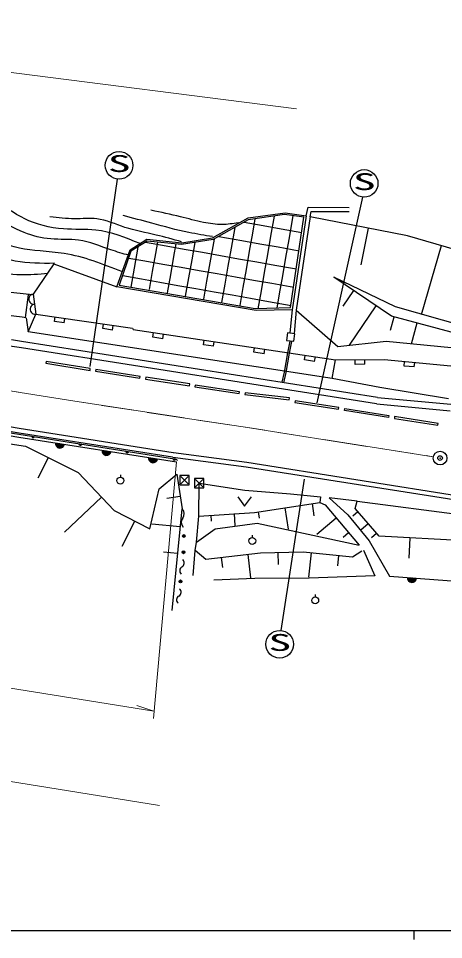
# Model space of a CAD drawing. Units: millimetres, scale not verified. Extents: x 40000 to 680000, y 20000 to 380000.
# Drawn here: x 125073 to 171245, y 204000 to 304119 of the extents above; entities that cross this region are included whole.
import ezdxf
from ezdxf.enums import TextEntityAlignment as Align

# ---------------------------------------------------------------- set-up
doc = ezdxf.new("R2010")
doc.units = ezdxf.units.MM
doc.header["$LTSCALE"] = 1000
doc.header["$PDMODE"] = 32
doc.header["$PDSIZE"] = 500
doc.linetypes.add('CHAIN', pattern=[18.5, 12, -1.5, 3.5, -1.5])
for name, color, linetype, lineweight in [('M-BGD', 7, 'Continuous', 25), ('M-BMK', 2, 'CHAIN', 13), ('M-BMK-ROW', 30, 'Continuous', 25), ('M-BMK-SRVR', 3, 'Continuous', 25), ('M-STR-HTXT', 7, 'Continuous', 13), ('M-STR-STRC', 7, 'Continuous', 25), ('M-TTL-BAND', 7, 'Continuous', 25)]:
    doc.layers.add(name, color=color, linetype=linetype, lineweight=lineweight)
doc.styles.add('ＭＳ ゴシック', font='')
doc.styles.get('ＭＳ ゴシック').set_extended_font_data('MS Gothic')

msp = doc.modelspace()

# ---------------------------------------------------------------- linework, layer by layer
at = {"layer": 'M-BGD'}
for p, q in [((156308, 282649), (156522, 283594)), ((156522, 283594), (160988, 283586)), ((146145, 280271), (150008, 282460)), ((150008, 282460), (154042, 283000)), ((153979, 282803), (150014, 282239)), ((152847, 282615), (152463, 280436)), ((156052, 282521), (153979, 282803)), ((154042, 283000), (156308, 282649)), ((154886, 282659), (154433, 280089)), ((154633, 272716), (156052, 282521)), ((156308, 282649), (154807, 272454)), ((156753, 282583), (155253, 272399)), ((156747, 282549), (156881, 283143)), ((167333, 280480), (156747, 282549)), ((156881, 283143), (160987, 283136)), ((150014, 282239), (146230, 280105)), ((148569, 281387), (148177, 279161)), ((149584, 281959), (151652, 281594)), ((150764, 282319), (150493, 280783)), ((151652, 281594), (153622, 281247)), ((146840, 280412), (149335, 279972)), ((150493, 280783), (150146, 278814)), ((152463, 280436), (152116, 278466)), ((153622, 281247), (155840, 280856)), ((162307, 277335), (163088, 281328)), ((193147, 273029), (167333, 280480)), ((137205, 278960), (139031, 280116)), ((139044, 279924), (137298, 278830)), ((138883, 279784), (141109, 279392)), ((139031, 280116), (142802, 279745)), ((142788, 279562), (139044, 279924)), ((140165, 279795), (139951, 278581)), ((141109, 279392), (143079, 279044)), ((142162, 279602), (141920, 278233)), ((146230, 280105), (142788, 279562)), ((142802, 279745), (146145, 280271)), ((144221, 279761), (143890, 277886)), ((146314, 280116), (145860, 277539)), ((149335, 279972), (151305, 279625)), ((151305, 279625), (153274, 279278)), ((154433, 280089), (154085, 278119)), ((168862, 271944), (171023, 279431)), ((135773, 274939), (137205, 278960)), ((137298, 278830), (136015, 275131)), ((138039, 279255), (137634, 276958)), ((139951, 278581), (139603, 276611)), ((143079, 279044), (145048, 278697)), ((145048, 278697), (147018, 278350)), ((147018, 278350), (148988, 278003)), ((148177, 279161), (147829, 277191)), ((150146, 278814), (149799, 276844)), ((152116, 278466), (151768, 276497)), ((153274, 279278), (155553, 278876)), ((128921, 277441), (126678, 274162)), ((128921, 277441), (135773, 274939)), ((137069, 278073), (138792, 277769)), ((138792, 277769), (140762, 277422)), ((140762, 277422), (142732, 277075)), ((141920, 278233), (141573, 276264)), ((143890, 277886), (143543, 275916)), ((145860, 277539), (145512, 275569)), ((148988, 278003), (150957, 277655)), ((150957, 277655), (152927, 277308)), ((154085, 278119), (153738, 276150)), ((137634, 276958), (137270, 274897)), ((139603, 276611), (139256, 274641)), ((142732, 277075), (144701, 276728)), ((144701, 276728), (146671, 276380)), ((146671, 276380), (148640, 276033)), ((147829, 277191), (147482, 275222)), ((149799, 276844), (149452, 274874)), ((151768, 276497), (151421, 274527)), ((152927, 277308), (155266, 276895)), ((136405, 276160), (138445, 275800)), ((138445, 275800), (140415, 275453)), ((140415, 275453), (142384, 275105)), ((141573, 276264), (141226, 274294)), ((143543, 275916), (143195, 273947)), ((145512, 275569), (145165, 273599)), ((148640, 276033), (150610, 275686)), ((150610, 275686), (152580, 275338)), ((152580, 275338), (154980, 274915)), ((153738, 276150), (153391, 274180)), ((166026, 272767), (159311, 276002)), ((165596, 271761), (159311, 276002)), ((150896, 272371), (135773, 274939)), ((136015, 275131), (150784, 272590)), ((142384, 275105), (144354, 274758)), ((144354, 274758), (146323, 274411)), ((146323, 274411), (148293, 274063)), ((147482, 275222), (147135, 273252)), ((149452, 274874), (149104, 272905)), ((151421, 274527), (151074, 272558)), ((160353, 272846), (161493, 274536)), ((125845, 271596), (126152, 274069)), ((126678, 274162), (126964, 271976)), ((148293, 274063), (150263, 273716)), ((150263, 273716), (152232, 273369)), ((152232, 273369), (154693, 272935)), ((153391, 274180), (153120, 272643)), ((150784, 272590), (154633, 272716)), ((154807, 272454), (150896, 272371)), ((154807, 272454), (154560, 269929)), ((155253, 272399), (155008, 269885)), ((159777, 268431), (155237, 272371)), ((161034, 268599), (163930, 272891)), ((181958, 268274), (166026, 272767)), ((125496, 271637), (123657, 271851)), ((125872, 271593), (125496, 271637)), ((125897, 271569), (126124, 270041)), ((126124, 270041), (126964, 271976)), ((126964, 271976), (137444, 270441)), ((128987, 271174), (129060, 271669)), ((130035, 271020), (130108, 271515)), ((165491, 270225), (165891, 271697)), ((181647, 267398), (165596, 271761)), ((130035, 271020), (128987, 271174)), ((134227, 270406), (134300, 270901)), ((135275, 270253), (134227, 270406)), ((135275, 270253), (135348, 270748)), ((137444, 270441), (137544, 270300)), ((167745, 268757), (168362, 271025)), ((159133, 264973), (126124, 270041)), ((137544, 270300), (159517, 267002)), ((139667, 269476), (139741, 269970)), ((140766, 269311), (139667, 269476)), ((140766, 269311), (140840, 269805)), ((154295, 269932), (154203, 269122)), ((155084, 269842), (154295, 269932)), ((154993, 269033), (155084, 269842)), ((124144, 268551), (125403, 268352)), ((124303, 269235), (125423, 269058)), ((125403, 268352), (163969, 262261)), ((125423, 269058), (164056, 262956)), ((145160, 268651), (145234, 269146)), ((146259, 268486), (145160, 268651)), ((146259, 268486), (146333, 268981)), ((150654, 267827), (150728, 268321)), ((154203, 269122), (154993, 269033)), ((154531, 269045), (154290, 267787)), ((154728, 269008), (154486, 267750)), ((165024, 269019), (159777, 268431)), ((181647, 267398), (165024, 269019)), ((151752, 267662), (150654, 267827)), ((151752, 267662), (151826, 268156)), ((154290, 267787), (153927, 265663)), ((154487, 267754), (154123, 265623)), ((156147, 267002), (156221, 267497)), ((157245, 266837), (157320, 267332)), ((128081, 266844), (128048, 266647)), ((128048, 266647), (132847, 265856)), ((132879, 266054), (128081, 266844)), ((157245, 266837), (156147, 267002)), ((159133, 264973), (159517, 267002)), ((159517, 267002), (164796, 267047)), ((161633, 266520), (161628, 267020)), ((162688, 266529), (161633, 266520)), ((162688, 266529), (162684, 267029)), ((164796, 267047), (181352, 265485)), ((166956, 266341), (167003, 266839)), ((168060, 266237), (166956, 266341)), ((168060, 266237), (168107, 266735)), ((132847, 265856), (132879, 266054)), ((133465, 265978), (133434, 265780)), ((133434, 265780), (138259, 265015)), ((138291, 265212), (133465, 265978)), ((153927, 265663), (153670, 264574)), ((154123, 265623), (153865, 264528)), ((138259, 265015), (138291, 265212)), ((138894, 265110), (138864, 264913)), ((138864, 264913), (143640, 264197)), ((143670, 264395), (138894, 265110)), ((143640, 264197), (143670, 264395)), ((164312, 264013), (159133, 264973)), ((95989, 263518), (125134, 258917)), ((125138, 259051), (96010, 263642)), ((125152, 259555), (96090, 264136)), ((144273, 264268), (144244, 264070)), ((144244, 264070), (149055, 263341)), ((149085, 263539), (144273, 264268)), ((149055, 263341), (149085, 263539)), ((149692, 263434), (149669, 263236)), ((154505, 262880), (149692, 263434)), ((171765, 262790), (164312, 264013)), ((95943, 263234), (125126, 258624)), ((149669, 263236), (154482, 262681)), ((154482, 262681), (154505, 262880)), ((155113, 262571), (155082, 262374)), ((155082, 262374), (159829, 261637)), ((159860, 261834), (155113, 262571)), ((164081, 262932), (172046, 262180)), ((159829, 261637), (159860, 261834)), ((160482, 261519), (160514, 261717)), ((165256, 260758), (160482, 261519)), ((160514, 261717), (165287, 260956)), ((163994, 262237), (171970, 261484)), ((165287, 260956), (165256, 260758)), ((165929, 260838), (165899, 260640)), ((165899, 260640), (170633, 259908)), ((170664, 260106), (165929, 260838)), ((141870, 256920), (125152, 259555)), ((170633, 259908), (170664, 260106)), ((125126, 258624), (142225, 255922)), ((125134, 258917), (142011, 256253)), ((141793, 256426), (125138, 259051)), ((121664, 258275), (125101, 257749)), ((125101, 257749), (125856, 257634)), ((125856, 257634), (131556, 254757)), ((127228, 254199), (128331, 256385)), ((149793, 255340), (141830, 256401)), ((149865, 255835), (141896, 256896)), ((173511, 251598), (149793, 255340)), ((173587, 252092), (149865, 255835)), ((131556, 254757), (135456, 250621)), ((136143, 254510), (136143, 254260)), ((140373, 253001), (142282, 254573)), ((142282, 254573), (142859, 250800)), ((144649, 250030), (144694, 253596)), ((144694, 253596), (149647, 252835)), ((139351, 248629), (140373, 253001)), ((149647, 252835), (154615, 252437)), ((154615, 252437), (157873, 252128)), ((130058, 248294), (134077, 252083)), ((141175, 251976), (142624, 252197)), ((148885, 252112), (149635, 251112)), ((149635, 251112), (150385, 252112)), ((150724, 250413), (157810, 251489)), ((157200, 250063), (156998, 251393)), ((157873, 252128), (157810, 251489)), ((157810, 251489), (158384, 251261)), ((158832, 252003), (160834, 250174)), ((161848, 251640), (158832, 252003)), ((161660, 250861), (161848, 251640)), ((161848, 251640), (188847, 248175)), ((135456, 250621), (139326, 248653)), ((142834, 250823), (141722, 239777)), ((144649, 250030), (150724, 250413)), ((148629, 248970), (148545, 250301)), ((151262, 249790), (151153, 250505)), ((154392, 248597), (154036, 250943)), ((158384, 251261), (162085, 246877)), ((161398, 250063), (161940, 250531)), ((164268, 247842), (161660, 250861)), ((136332, 246756), (137714, 249473)), ((144400, 247198), (144649, 250030)), ((146045, 249467), (146002, 250141)), ((157498, 248050), (159595, 249821)), ((160834, 250174), (163183, 247351)), ((139561, 249193), (142639, 248883)), ((144400, 247198), (146446, 248638)), ((146446, 248638), (150999, 249265)), ((150999, 249265), (162085, 246877)), ((162268, 248522), (163074, 249219)), ((150464, 247950), (150464, 247700)), ((160330, 247727), (160932, 248236)), ((163183, 247351), (165359, 243510)), ((163435, 247703), (163978, 248172)), ((189015, 246474), (164268, 247842)), ((167493, 245472), (167615, 247679)), ((144066, 243562), (144283, 246299)), ((144283, 246299), (144400, 247198)), ((145432, 245292), (144283, 246299)), ((162547, 246330), (163766, 243527)), ((140828, 246137), (142347, 245985)), ((151357, 245998), (145432, 245292)), ((147262, 244423), (147131, 245521)), ((150318, 243305), (150013, 245864)), ((156003, 246118), (151357, 245998)), ((153324, 244771), (153290, 246072)), ((161370, 245551), (156003, 246118)), ((156628, 243405), (156907, 246043)), ((159759, 244622), (159876, 245729)), ((162353, 246202), (161370, 245551)), ((163766, 243527), (156635, 243266)), ((165359, 243510), (189919, 241585)), ((150730, 243254), (146305, 243068)), ((156635, 243266), (150730, 243254)), ((157304, 241491), (157304, 241241))]:
    msp.add_line(p, q, dxfattribs=at)
for centre, radius in [((136143, 253885), 375), ((143027, 247862), 150), ((143027, 247862), 100), ((143027, 247862), 50), ((150464, 247325), 375), ((142999, 246094), 150), ((142999, 246094), 100), ((142999, 246094), 50), ((142663, 242933), 150), ((142663, 242933), 100), ((142663, 242933), 50), ((157304, 240866), 375)]:
    msp.add_circle(centre, radius, dxfattribs=at)
for centre, radius, start, end in [((126749, 273615), 551, 97.45074, 277.45074), ((126892, 272522), 551, 97.45074, 277.45074), ((126670, 258675), 150, 171.02945, 351.02945), ((126670, 258675), 100, 171.02945, 351.02945), ((126670, 258675), 50, 171.02945, 351.02945), ((129595, 257918), 500, 171.02178, 351.02178), ((129595, 257918), 500, 171.02178, 351.02178), ((129595, 257918), 450, 171.02178, 351.02178), ((129595, 257918), 400, 171.02178, 351.02178), ((129595, 257918), 350, 171.02178, 351.02178), ((129595, 257918), 300, 171.02178, 351.02178), ((129595, 257918), 250, 171.02178, 351.02178), ((129595, 257918), 200, 171.02178, 351.02178), ((129595, 257918), 150, 171.02178, 351.02178), ((129595, 257918), 100, 171.02178, 351.02178), ((129595, 257918), 50, 171.02178, 351.02178), ((131784, 257867), 150, 171.02945, 351.02945), ((131784, 257867), 100, 171.02945, 351.02945), ((131784, 257867), 50, 171.02945, 351.02945), ((134647, 257119), 500, 171.02178, 351.02178), ((134647, 257119), 500, 171.02178, 351.02178), ((134647, 257119), 450, 171.02178, 351.02178), ((134647, 257119), 400, 171.02178, 351.02178), ((134647, 257119), 350, 171.02178, 351.02178), ((134647, 257119), 300, 171.02178, 351.02178), ((134647, 257119), 250, 171.02178, 351.02178), ((134647, 257119), 200, 171.02178, 351.02178), ((134647, 257119), 150, 171.02178, 351.02178), ((134647, 257119), 100, 171.02178, 351.02178), ((134647, 257119), 50, 171.02178, 351.02178), ((136897, 257060), 150, 171.02945, 351.02945), ((136897, 257060), 100, 171.02945, 351.02945), ((136897, 257060), 50, 171.02945, 351.02945), ((139699, 256321), 500, 171.02178, 351.02178), ((139699, 256321), 500, 171.02178, 351.02178), ((139699, 256321), 450, 171.02178, 351.02178), ((139699, 256321), 400, 171.02178, 351.02178), ((139699, 256321), 350, 171.02178, 351.02178), ((139699, 256321), 300, 171.02178, 351.02178), ((139699, 256321), 250, 171.02178, 351.02178), ((139699, 256321), 200, 171.02178, 351.02178), ((139699, 256321), 150, 171.02178, 351.02178), ((139699, 256321), 100, 171.02178, 351.02178), ((139699, 256321), 50, 171.02178, 351.02178), ((142011, 256253), 150, 171.02945, 351.02945), ((142011, 256253), 100, 171.02945, 351.02945), ((142011, 256253), 50, 171.02945, 351.02945), ((141933, 255759), 500, 36.02945, 81.02945), ((142386, 250281), 702, 318.90804, 47.63672), ((143444, 249359), 702, 138.90804, 227.63672), ((142582, 244942), 493, 300.38286, 47.4728), ((143081, 244092), 493, 120.38286, 227.4728), ((167815, 243317), 500, 175.51957, 355.51957), ((167815, 243317), 500, 175.51957, 355.51957), ((167815, 243317), 450, 175.51957, 355.51957), ((167815, 243317), 400, 175.51957, 355.51957), ((167815, 243317), 350, 175.51957, 355.51957), ((167815, 243317), 300, 175.51957, 355.51957), ((167815, 243317), 250, 175.51957, 355.51957), ((167815, 243317), 200, 175.51957, 355.51957), ((167815, 243317), 150, 175.51957, 355.51957), ((167815, 243317), 100, 175.51957, 355.51957), ((167815, 243317), 50, 175.51957, 355.51957), ((142750, 240912), 500, 120.80943, 227.04622), ((142237, 241771), 500, 300.80943, 47.04622)]:
    msp.add_arc(centre, radius, start, end, dxfattribs=at)
for points, knots in [([(136299, 276600), (134239, 277416), (132179, 278232), (130037, 278570), (129184, 278704), (128317, 278763), (127437, 278845), (125926, 278986), (124374, 279196), (123066, 279869), (121799, 280521), (120762, 281607), (119639, 282547), (118311, 283660), (116864, 284567), (115425, 285501), (113981, 286440), (112545, 287406), (111211, 288494), (110440, 289123), (109703, 289794), (108966, 290464)], [0, 0, 0, 0, 1, 1, 1, 2, 2, 2, 3, 3, 3, 4, 4, 4, 5, 5, 5, 6, 6, 6, 7, 7, 7, 7]), ([(128973, 277506), (127547, 277488), (126120, 277469), (124720, 277743), (123592, 277963), (122482, 278373), (121530, 279003), (120297, 279819), (119330, 281005), (118143, 281878), (116404, 283156), (114193, 283760), (112471, 285068), (111511, 285798), (110702, 286746), (109715, 287431), (108991, 287933), (108171, 288292), (107351, 288652)], [0, 0, 0, 0, 1, 1, 1, 2, 2, 2, 3, 3, 3, 4, 4, 4, 5, 5, 5, 6, 6, 6, 6]), ([(137047, 278373), (136402, 278559), (135757, 278745), (135117, 278963), (133956, 279360), (132811, 279865), (131612, 280027), (130619, 280161), (129589, 280060), (128580, 280145), (127594, 280228), (126628, 280489), (125705, 280854), (124554, 281309), (123471, 281927), (122514, 282705), (121761, 283318), (121086, 284030), (120309, 284595), (119404, 285254), (118360, 285712), (117316, 286171)], [0, 0, 0, 0, 1, 1, 1, 2, 2, 2, 3, 3, 3, 4, 4, 4, 5, 5, 5, 6, 6, 6, 7, 7, 7, 7]), ([(128264, 276403), (127284, 276309), (126304, 276215), (125311, 276246), (124206, 276280), (123086, 276468), (122081, 276876), (120183, 277647), (118695, 279205), (117119, 280618), (116066, 281561), (114973, 282439), (113732, 283020), (112838, 283438), (111867, 283702), (110896, 283965)], [0, 0, 0, 0, 1, 1, 1, 2, 2, 2, 3, 3, 3, 4, 4, 4, 5, 5, 5, 5]), ([(138278, 279641), (136706, 280281), (135133, 280921), (133494, 281110), (132336, 281244), (131145, 281152), (129961, 281235), (128487, 281339), (127023, 281713), (125708, 282361), (124945, 282737), (124232, 283206), (123519, 283674)], [0, 0, 0, 0, 1, 1, 1, 2, 2, 2, 3, 3, 3, 4, 4, 4, 4]), ([(142783, 279839), (141868, 280095), (140954, 280351), (140032, 280569), (138897, 280836), (137751, 281045), (136635, 281411), (135615, 281745), (134620, 282210), (133575, 282337), (132795, 282432), (131988, 282339), (131189, 282337), (130284, 282334), (129389, 282448), (128494, 282562)], [0, 0, 0, 0, 1, 1, 1, 2, 2, 2, 3, 3, 3, 4, 4, 4, 5, 5, 5, 5]), ([(146151, 280400), (145297, 280538), (144443, 280676), (143597, 280849), (142237, 281127), (140895, 281496), (139554, 281860), (138516, 282142), (137477, 282422), (136438, 282702)], [0, 0, 0, 0, 1, 1, 1, 2, 2, 2, 3, 3, 3, 3]), ([(148958, 281888), (148369, 281806), (147781, 281725), (147190, 281720), (146514, 281714), (145835, 281808), (145169, 281944), (144325, 282116), (143502, 282353), (142670, 282562), (141612, 282827), (140541, 283045), (139470, 283263)], [0, 0, 0, 0, 1, 1, 1, 2, 2, 2, 3, 3, 3, 4, 4, 4, 4]), ([(126610, 274080), (125703, 274155), (124795, 274229), (123893, 274395), (123174, 274527), (122458, 274716), (121805, 275025), (120742, 275528), (119847, 276349), (118930, 277112), (118345, 277600), (117752, 278065), (117158, 278530)], [0, 0, 0, 0, 1, 1, 1, 2, 2, 2, 3, 3, 3, 4, 4, 4, 4])]:
    msp.add_open_spline(points, degree=3, knots=knots, dxfattribs=at)
at = {"layer": 'M-BMK'}
for p, q in [((125264, 263479), (111579, 265730)), ((111579, 265730), (125264, 263479)), ((131195, 262504), (125264, 263479)), ((125264, 263479), (131194, 262504)), ((131194, 262504), (151076, 259476)), ((150929, 259498), (131195, 262504)), ((170099, 256478), (150929, 259498)), ((151076, 259476), (170099, 256478))]:
    msp.add_line(p, q, dxfattribs=at)
at = {"layer": 'M-BMK-ROW'}
for p, q in [((143611, 254427), (142611, 254427)), ((142611, 254427), (142611, 253427)), ((143511, 254327), (142711, 253527)), ((142711, 254327), (143511, 253527)), ((143611, 253427), (143611, 254427)), ((142611, 253427), (143611, 253427)), ((145194, 254096), (144194, 254096)), ((144194, 254096), (144194, 253096)), ((145094, 253996), (144294, 253196)), ((144294, 253996), (145094, 253196)), ((145194, 253096), (145194, 254096)), ((144194, 253096), (145194, 253096))]:
    msp.add_line(p, q, dxfattribs=at)
at = {"layer": 'M-BMK-SRVR'}
msp.add_circle((170865, 256338), 750, dxfattribs=at)
msp.add_point((170865, 256338), dxfattribs=at)
at = {"layer": 'M-STR-HTXT'}
for p, q in [((78136, 304119), (155270, 294288)), ((142225, 255922), (139737, 228016)), ((87418, 237247), (139776, 228818)), ((66478, 230489), (140390, 218590)), ((139776, 228818), (137920, 229443))]:
    msp.add_line(p, q, dxfattribs=at)
at = {"layer": 'M-STR-STRC'}
for p, q in [((132858, 266280), (135846, 286658)), ((157527, 262342), (162462, 284692)), ((156113, 254058), (153577, 237592))]:
    msp.add_line(p, q, dxfattribs=at)
for centre in [(136002, 288150), (162624, 286183), (153441, 236098)]:
    msp.add_circle(centre, 1500, dxfattribs=at)
at = {"layer": 'M-TTL-BAND'}
for p, q in [((40000, 205000), (579000, 205000)), ((168000, 205000), (168000, 204000))]:
    msp.add_line(p, q, dxfattribs=at)

# ---------------------------------------------------------------- texts
at = {"layer": 'M-STR-STRC', "style": 'ＭＳ ゴシック', "width": 2}
for p in [(134777, 286877), (161399, 284910), (152217, 234825)]:
    msp.add_text('S', height=1833, dxfattribs=at).set_placement(p, align=Align.BOTTOM_LEFT)

doc.saveas('drawing.dxf')
